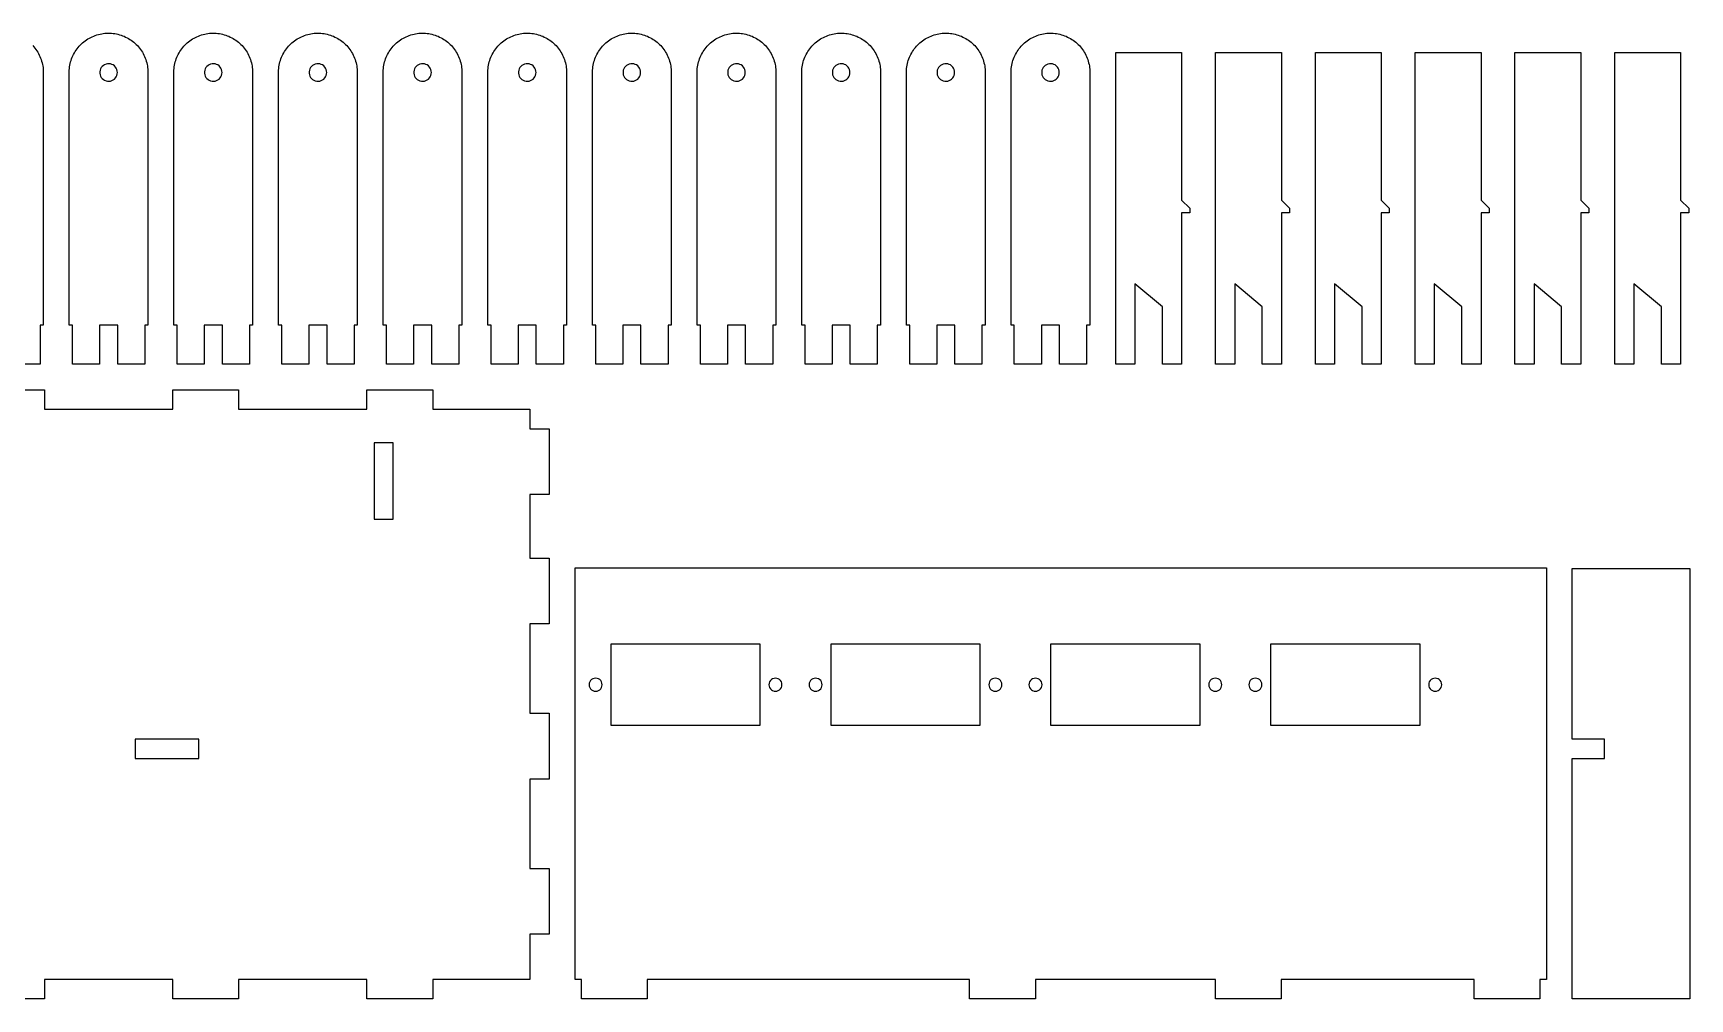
# Model space of a CAD drawing. Header units: metres. Extents: x 4 to 594, y 4 to 365.
# Drawn here: x 332.6 to 588.7, y 4 to 153.4 of the extents above; entities that cross this region are included whole.
import ezdxf

# ---------------------------------------------------------------- set-up
doc = ezdxf.new("R2010")
doc.units = ezdxf.units.M

msp = doc.modelspace()

# ---------------------------------------------------------------- linework, layer by layer
for points in [[(332.53, 151.42), (332.7, 151.23), (332.86, 151.03), (333.01, 150.83), (333.16, 150.62), (333.29, 150.41), (333.42, 150.19), (333.53, 149.96), (333.64, 149.73), (333.74, 149.5), (333.83, 149.26), (333.9, 149.02), (333.97, 148.77), (334.03, 148.53), (334.08, 148.28), (334.11, 148.03), (334.14, 147.78), (334.15, 147.52), (334.16, 147.27), (334.16, 108.18), (333.66, 108.18), (333.66, 102.18), (329.48, 102.18)], [(324.18, 98.18), (334.36, 98.18), (334.36, 95.18), (354.18, 95.18), (354.18, 98.18), (364.36, 98.18), (364.36, 95.18), (384.18, 95.18), (384.18, 98.18), (394.36, 98.18), (394.36, 95.18), (409.36, 95.18), (409.36, 92.18), (412.36, 92.18), (412.36, 82), (409.36, 82), (409.36, 72.18), (412.36, 72.18), (412.36, 62), (409.36, 62), (409.36, 48.18), (412.36, 48.18), (412.36, 38), (409.36, 38), (409.36, 24.18), (412.36, 24.18), (412.36, 14), (409.36, 14), (409.36, 7), (394.36, 7), (394.36, 4), (384.18, 4), (384.18, 7), (364.36, 7), (364.36, 4), (354.18, 4), (354.18, 7), (334.36, 7), (334.36, 4), (324.18, 4)]]:
    msp.add_lwpolyline(points)
for points in [[(338.16, 147.36), (338.16, 147.4), (338.17, 147.65), (338.19, 147.9), (338.22, 148.15), (338.27, 148.4), (338.32, 148.65), (338.38, 148.9), (338.45, 149.14), (338.54, 149.38), (338.63, 149.62), (338.73, 149.85), (338.84, 150.07), (338.97, 150.3), (339.1, 150.51), (339.24, 150.73), (339.38, 150.93), (339.54, 151.13), (339.7, 151.32), (339.88, 151.51), (340.06, 151.69), (340.24, 151.86), (340.44, 152.02), (340.64, 152.17), (340.85, 152.32), (341.06, 152.46), (341.28, 152.59), (341.5, 152.7), (341.73, 152.81), (341.96, 152.91), (342.2, 153), (342.44, 153.08), (342.68, 153.16), (342.93, 153.22), (343.18, 153.27), (343.43, 153.3), (343.68, 153.33), (343.93, 153.35), (344.19, 153.36), (344.44, 153.36), (344.69, 153.34), (344.95, 153.32), (345.2, 153.29), (345.45, 153.24), (345.69, 153.19), (345.94, 153.12), (346.18, 153.05), (346.42, 152.96), (346.65, 152.87), (346.88, 152.76), (347.11, 152.65), (347.33, 152.52), (347.55, 152.39), (347.76, 152.25), (347.96, 152.1), (348.16, 151.94), (348.35, 151.77), (348.53, 151.6), (348.71, 151.42), (348.88, 151.23), (349.04, 151.03), (349.19, 150.83), (349.34, 150.62), (349.47, 150.41), (349.6, 150.19), (349.71, 149.96), (349.82, 149.73), (349.92, 149.5), (350.01, 149.26), (350.08, 149.02), (350.15, 148.77), (350.21, 148.53), (350.26, 148.28), (350.29, 148.03), (350.32, 147.78), (350.33, 147.52), (350.34, 147.27), (350.34, 108.18), (349.84, 108.18), (349.84, 102.18), (345.66, 102.18), (345.66, 108.18), (342.84, 108.18), (342.84, 102.18), (338.66, 102.18), (338.66, 108.18), (338.16, 108.18), (338.16, 147.36), (338.16, 147.36)], [(354.34, 147.36), (354.34, 147.4), (354.35, 147.65), (354.37, 147.9), (354.4, 148.15), (354.45, 148.4), (354.5, 148.65), (354.56, 148.9), (354.63, 149.14), (354.72, 149.38), (354.81, 149.62), (354.91, 149.85), (355.02, 150.07), (355.15, 150.3), (355.28, 150.51), (355.42, 150.73), (355.56, 150.93), (355.72, 151.13), (355.88, 151.32), (356.06, 151.51), (356.24, 151.69), (356.42, 151.86), (356.62, 152.02), (356.82, 152.17), (357.03, 152.32), (357.24, 152.46), (357.46, 152.59), (357.68, 152.7), (357.91, 152.81), (358.14, 152.91), (358.38, 153), (358.62, 153.08), (358.86, 153.16), (359.11, 153.22), (359.36, 153.27), (359.61, 153.3), (359.86, 153.33), (360.11, 153.35), (360.37, 153.36), (360.62, 153.36), (360.87, 153.34), (361.13, 153.32), (361.38, 153.29), (361.63, 153.24), (361.87, 153.19), (362.12, 153.12), (362.36, 153.05), (362.6, 152.96), (362.83, 152.87), (363.06, 152.76), (363.29, 152.65), (363.51, 152.52), (363.73, 152.39), (363.94, 152.25), (364.14, 152.1), (364.34, 151.94), (364.53, 151.77), (364.71, 151.6), (364.89, 151.42), (365.06, 151.23), (365.22, 151.03), (365.37, 150.83), (365.52, 150.62), (365.65, 150.41), (365.78, 150.19), (365.89, 149.96), (366, 149.73), (366.1, 149.5), (366.19, 149.26), (366.26, 149.02), (366.33, 148.77), (366.39, 148.53), (366.44, 148.28), (366.47, 148.03), (366.5, 147.78), (366.51, 147.52), (366.52, 147.27), (366.52, 108.18), (366.02, 108.18), (366.02, 102.18), (361.84, 102.18), (361.84, 108.18), (359.02, 108.18), (359.02, 102.18), (354.84, 102.18), (354.84, 108.18), (354.34, 108.18), (354.34, 147.36), (354.34, 147.36)], [(370.52, 147.36), (370.52, 147.4), (370.53, 147.65), (370.55, 147.9), (370.58, 148.15), (370.63, 148.4), (370.68, 148.65), (370.74, 148.9), (370.81, 149.14), (370.9, 149.38), (370.99, 149.62), (371.09, 149.85), (371.2, 150.07), (371.33, 150.3), (371.46, 150.51), (371.6, 150.73), (371.74, 150.93), (371.9, 151.13), (372.06, 151.32), (372.24, 151.51), (372.42, 151.69), (372.6, 151.86), (372.8, 152.02), (373, 152.17), (373.21, 152.32), (373.42, 152.46), (373.64, 152.59), (373.86, 152.7), (374.09, 152.81), (374.32, 152.91), (374.56, 153), (374.8, 153.08), (375.04, 153.16), (375.29, 153.22), (375.54, 153.27), (375.79, 153.3), (376.04, 153.33), (376.29, 153.35), (376.55, 153.36), (376.8, 153.36), (377.05, 153.34), (377.31, 153.32), (377.56, 153.29), (377.81, 153.24), (378.05, 153.19), (378.3, 153.12), (378.54, 153.05), (378.78, 152.96), (379.01, 152.87), (379.24, 152.76), (379.47, 152.65), (379.69, 152.52), (379.91, 152.39), (380.12, 152.25), (380.32, 152.1), (380.52, 151.94), (380.71, 151.77), (380.89, 151.6), (381.07, 151.42), (381.24, 151.23), (381.4, 151.03), (381.55, 150.83), (381.7, 150.62), (381.83, 150.41), (381.96, 150.19), (382.07, 149.96), (382.18, 149.73), (382.28, 149.5), (382.37, 149.26), (382.44, 149.02), (382.51, 148.77), (382.57, 148.53), (382.62, 148.28), (382.65, 148.03), (382.68, 147.78), (382.69, 147.52), (382.7, 147.27), (382.7, 108.18), (382.2, 108.18), (382.2, 102.18), (378.02, 102.18), (378.02, 108.18), (375.2, 108.18), (375.2, 102.18), (371.02, 102.18), (371.02, 108.18), (370.52, 108.18), (370.52, 147.36), (370.52, 147.36)], [(386.7, 147.36), (386.7, 147.4), (386.71, 147.65), (386.73, 147.9), (386.76, 148.15), (386.81, 148.4), (386.86, 148.65), (386.92, 148.9), (386.99, 149.14), (387.08, 149.38), (387.17, 149.62), (387.27, 149.85), (387.38, 150.07), (387.51, 150.3), (387.64, 150.51), (387.78, 150.73), (387.92, 150.93), (388.08, 151.13), (388.24, 151.32), (388.42, 151.51), (388.6, 151.69), (388.78, 151.86), (388.98, 152.02), (389.18, 152.17), (389.39, 152.32), (389.6, 152.46), (389.82, 152.59), (390.04, 152.7), (390.27, 152.81), (390.5, 152.91), (390.74, 153), (390.98, 153.08), (391.22, 153.16), (391.47, 153.22), (391.72, 153.27), (391.97, 153.3), (392.22, 153.33), (392.47, 153.35), (392.73, 153.36), (392.98, 153.36), (393.23, 153.34), (393.49, 153.32), (393.74, 153.29), (393.99, 153.24), (394.23, 153.19), (394.48, 153.12), (394.72, 153.05), (394.96, 152.96), (395.19, 152.87), (395.42, 152.76), (395.65, 152.65), (395.87, 152.52), (396.09, 152.39), (396.3, 152.25), (396.5, 152.1), (396.7, 151.94), (396.89, 151.77), (397.07, 151.6), (397.25, 151.42), (397.42, 151.23), (397.58, 151.03), (397.73, 150.83), (397.88, 150.62), (398.01, 150.41), (398.14, 150.19), (398.25, 149.96), (398.36, 149.73), (398.46, 149.5), (398.55, 149.26), (398.62, 149.02), (398.69, 148.77), (398.75, 148.53), (398.8, 148.28), (398.83, 148.03), (398.86, 147.78), (398.87, 147.52), (398.88, 147.27), (398.88, 108.18), (398.38, 108.18), (398.38, 102.18), (394.2, 102.18), (394.2, 108.18), (391.38, 108.18), (391.38, 102.18), (387.2, 102.18), (387.2, 108.18), (386.7, 108.18), (386.7, 147.36), (386.7, 147.36)], [(402.88, 147.36), (402.88, 147.4), (402.89, 147.65), (402.91, 147.9), (402.94, 148.15), (402.99, 148.4), (403.04, 148.65), (403.1, 148.9), (403.17, 149.14), (403.26, 149.38), (403.35, 149.62), (403.45, 149.85), (403.56, 150.07), (403.69, 150.3), (403.82, 150.51), (403.96, 150.73), (404.1, 150.93), (404.26, 151.13), (404.42, 151.32), (404.6, 151.51), (404.78, 151.69), (404.96, 151.86), (405.16, 152.02), (405.36, 152.17), (405.57, 152.32), (405.78, 152.46), (406, 152.59), (406.22, 152.7), (406.45, 152.81), (406.68, 152.91), (406.92, 153), (407.16, 153.08), (407.4, 153.16), (407.65, 153.22), (407.9, 153.27), (408.15, 153.3), (408.4, 153.33), (408.65, 153.35), (408.91, 153.36), (409.16, 153.36), (409.41, 153.34), (409.67, 153.32), (409.92, 153.29), (410.17, 153.24), (410.41, 153.19), (410.66, 153.12), (410.9, 153.05), (411.14, 152.96), (411.37, 152.87), (411.6, 152.76), (411.83, 152.65), (412.05, 152.52), (412.27, 152.39), (412.48, 152.25), (412.68, 152.1), (412.88, 151.94), (413.07, 151.77), (413.25, 151.6), (413.43, 151.42), (413.6, 151.23), (413.76, 151.03), (413.91, 150.83), (414.06, 150.62), (414.19, 150.41), (414.32, 150.19), (414.43, 149.96), (414.54, 149.73), (414.64, 149.5), (414.73, 149.26), (414.8, 149.02), (414.87, 148.77), (414.93, 148.53), (414.98, 148.28), (415.01, 148.03), (415.04, 147.78), (415.05, 147.52), (415.06, 147.27), (415.06, 108.18), (414.56, 108.18), (414.56, 102.18), (410.38, 102.18), (410.38, 108.18), (407.56, 108.18), (407.56, 102.18), (403.38, 102.18), (403.38, 108.18), (402.88, 108.18), (402.88, 147.36), (402.88, 147.36)], [(419.06, 147.36), (419.06, 147.4), (419.07, 147.65), (419.09, 147.9), (419.12, 148.15), (419.17, 148.4), (419.22, 148.65), (419.28, 148.9), (419.35, 149.14), (419.44, 149.38), (419.53, 149.62), (419.63, 149.85), (419.74, 150.07), (419.87, 150.3), (420, 150.51), (420.14, 150.73), (420.28, 150.93), (420.44, 151.13), (420.6, 151.32), (420.78, 151.51), (420.96, 151.69), (421.14, 151.86), (421.34, 152.02), (421.54, 152.17), (421.75, 152.32), (421.96, 152.46), (422.18, 152.59), (422.4, 152.7), (422.63, 152.81), (422.86, 152.91), (423.1, 153), (423.34, 153.08), (423.58, 153.16), (423.83, 153.22), (424.08, 153.27), (424.33, 153.3), (424.58, 153.33), (424.83, 153.35), (425.09, 153.36), (425.34, 153.36), (425.59, 153.34), (425.85, 153.32), (426.1, 153.29), (426.35, 153.24), (426.59, 153.19), (426.84, 153.12), (427.08, 153.05), (427.32, 152.96), (427.55, 152.87), (427.78, 152.76), (428.01, 152.65), (428.23, 152.52), (428.45, 152.39), (428.66, 152.25), (428.86, 152.1), (429.06, 151.94), (429.25, 151.77), (429.43, 151.6), (429.61, 151.42), (429.78, 151.23), (429.94, 151.03), (430.09, 150.83), (430.24, 150.62), (430.37, 150.41), (430.5, 150.19), (430.61, 149.96), (430.72, 149.73), (430.82, 149.5), (430.91, 149.26), (430.98, 149.02), (431.05, 148.77), (431.11, 148.53), (431.16, 148.28), (431.19, 148.03), (431.22, 147.78), (431.23, 147.52), (431.24, 147.27), (431.24, 108.18), (430.74, 108.18), (430.74, 102.18), (426.56, 102.18), (426.56, 108.18), (423.74, 108.18), (423.74, 102.18), (419.56, 102.18), (419.56, 108.18), (419.06, 108.18), (419.06, 147.36), (419.06, 147.36)], [(435.24, 147.36), (435.24, 147.4), (435.25, 147.65), (435.27, 147.9), (435.3, 148.15), (435.35, 148.4), (435.4, 148.65), (435.46, 148.9), (435.53, 149.14), (435.62, 149.38), (435.71, 149.62), (435.81, 149.85), (435.92, 150.07), (436.05, 150.3), (436.18, 150.51), (436.32, 150.73), (436.46, 150.93), (436.62, 151.13), (436.78, 151.32), (436.96, 151.51), (437.14, 151.69), (437.32, 151.86), (437.52, 152.02), (437.72, 152.17), (437.93, 152.32), (438.14, 152.46), (438.36, 152.59), (438.58, 152.7), (438.81, 152.81), (439.04, 152.91), (439.28, 153), (439.52, 153.08), (439.76, 153.16), (440.01, 153.22), (440.26, 153.27), (440.51, 153.3), (440.76, 153.33), (441.01, 153.35), (441.27, 153.36), (441.52, 153.36), (441.77, 153.34), (442.03, 153.32), (442.28, 153.29), (442.53, 153.24), (442.77, 153.19), (443.02, 153.12), (443.26, 153.05), (443.5, 152.96), (443.73, 152.87), (443.96, 152.76), (444.19, 152.65), (444.41, 152.52), (444.63, 152.39), (444.84, 152.25), (445.04, 152.1), (445.24, 151.94), (445.43, 151.77), (445.61, 151.6), (445.79, 151.42), (445.96, 151.23), (446.12, 151.03), (446.27, 150.83), (446.42, 150.62), (446.55, 150.41), (446.68, 150.19), (446.79, 149.96), (446.9, 149.73), (447, 149.5), (447.09, 149.26), (447.16, 149.02), (447.23, 148.77), (447.29, 148.53), (447.34, 148.28), (447.37, 148.03), (447.4, 147.78), (447.41, 147.52), (447.42, 147.27), (447.42, 108.18), (446.92, 108.18), (446.92, 102.18), (442.74, 102.18), (442.74, 108.18), (439.92, 108.18), (439.92, 102.18), (435.74, 102.18), (435.74, 108.18), (435.24, 108.18), (435.24, 147.36), (435.24, 147.36)], [(451.42, 147.36), (451.42, 147.4), (451.43, 147.65), (451.45, 147.9), (451.48, 148.15), (451.53, 148.4), (451.58, 148.65), (451.64, 148.9), (451.71, 149.14), (451.8, 149.38), (451.89, 149.62), (451.99, 149.85), (452.1, 150.07), (452.23, 150.3), (452.36, 150.51), (452.5, 150.73), (452.64, 150.93), (452.8, 151.13), (452.96, 151.32), (453.14, 151.51), (453.32, 151.69), (453.5, 151.86), (453.7, 152.02), (453.9, 152.17), (454.11, 152.32), (454.32, 152.46), (454.54, 152.59), (454.76, 152.7), (454.99, 152.81), (455.22, 152.91), (455.46, 153), (455.7, 153.08), (455.94, 153.16), (456.19, 153.22), (456.44, 153.27), (456.69, 153.3), (456.94, 153.33), (457.19, 153.35), (457.45, 153.36), (457.7, 153.36), (457.95, 153.34), (458.21, 153.32), (458.46, 153.29), (458.71, 153.24), (458.95, 153.19), (459.2, 153.12), (459.44, 153.05), (459.68, 152.96), (459.91, 152.87), (460.14, 152.76), (460.37, 152.65), (460.59, 152.52), (460.81, 152.39), (461.02, 152.25), (461.22, 152.1), (461.42, 151.94), (461.61, 151.77), (461.79, 151.6), (461.97, 151.42), (462.14, 151.23), (462.3, 151.03), (462.45, 150.83), (462.6, 150.62), (462.73, 150.41), (462.86, 150.19), (462.97, 149.96), (463.08, 149.73), (463.18, 149.5), (463.27, 149.26), (463.34, 149.02), (463.41, 148.77), (463.47, 148.53), (463.52, 148.28), (463.55, 148.03), (463.58, 147.78), (463.59, 147.52), (463.6, 147.27), (463.6, 108.18), (463.1, 108.18), (463.1, 102.18), (458.92, 102.18), (458.92, 108.18), (456.1, 108.18), (456.1, 102.18), (451.92, 102.18), (451.92, 108.18), (451.42, 108.18), (451.42, 147.36), (451.42, 147.36)], [(467.6, 147.36), (467.6, 147.4), (467.61, 147.65), (467.63, 147.9), (467.66, 148.15), (467.71, 148.4), (467.76, 148.65), (467.82, 148.9), (467.89, 149.14), (467.98, 149.38), (468.07, 149.62), (468.17, 149.85), (468.28, 150.07), (468.41, 150.3), (468.54, 150.51), (468.68, 150.73), (468.82, 150.93), (468.98, 151.13), (469.14, 151.32), (469.32, 151.51), (469.5, 151.69), (469.68, 151.86), (469.88, 152.02), (470.08, 152.17), (470.29, 152.32), (470.5, 152.46), (470.72, 152.59), (470.94, 152.7), (471.17, 152.81), (471.4, 152.91), (471.64, 153), (471.88, 153.08), (472.12, 153.16), (472.37, 153.22), (472.62, 153.27), (472.87, 153.3), (473.12, 153.33), (473.37, 153.35), (473.63, 153.36), (473.88, 153.36), (474.13, 153.34), (474.39, 153.32), (474.64, 153.29), (474.89, 153.24), (475.13, 153.19), (475.38, 153.12), (475.62, 153.05), (475.86, 152.96), (476.09, 152.87), (476.32, 152.76), (476.55, 152.65), (476.77, 152.52), (476.99, 152.39), (477.2, 152.25), (477.4, 152.1), (477.6, 151.94), (477.79, 151.77), (477.97, 151.6), (478.15, 151.42), (478.32, 151.23), (478.48, 151.03), (478.63, 150.83), (478.78, 150.62), (478.91, 150.41), (479.04, 150.19), (479.15, 149.96), (479.26, 149.73), (479.36, 149.5), (479.45, 149.26), (479.52, 149.02), (479.59, 148.77), (479.65, 148.53), (479.7, 148.28), (479.73, 148.03), (479.76, 147.78), (479.77, 147.52), (479.78, 147.27), (479.78, 108.18), (479.28, 108.18), (479.28, 102.18), (475.1, 102.18), (475.1, 108.18), (472.28, 108.18), (472.28, 102.18), (468.1, 102.18), (468.1, 108.18), (467.6, 108.18), (467.6, 147.36), (467.6, 147.36)], [(483.78, 147.36), (483.78, 147.4), (483.79, 147.65), (483.81, 147.9), (483.84, 148.15), (483.89, 148.4), (483.94, 148.65), (484, 148.9), (484.07, 149.14), (484.16, 149.38), (484.25, 149.62), (484.35, 149.85), (484.46, 150.07), (484.59, 150.3), (484.72, 150.51), (484.86, 150.73), (485, 150.93), (485.16, 151.13), (485.32, 151.32), (485.5, 151.51), (485.68, 151.69), (485.86, 151.86), (486.06, 152.02), (486.26, 152.17), (486.47, 152.32), (486.68, 152.46), (486.9, 152.59), (487.12, 152.7), (487.35, 152.81), (487.58, 152.91), (487.82, 153), (488.06, 153.08), (488.3, 153.16), (488.55, 153.22), (488.8, 153.27), (489.05, 153.3), (489.3, 153.33), (489.55, 153.35), (489.81, 153.36), (490.06, 153.36), (490.31, 153.34), (490.57, 153.32), (490.82, 153.29), (491.07, 153.24), (491.31, 153.19), (491.56, 153.12), (491.8, 153.05), (492.04, 152.96), (492.27, 152.87), (492.5, 152.76), (492.73, 152.65), (492.95, 152.52), (493.17, 152.39), (493.38, 152.25), (493.58, 152.1), (493.78, 151.94), (493.97, 151.77), (494.15, 151.6), (494.33, 151.42), (494.5, 151.23), (494.66, 151.03), (494.81, 150.83), (494.96, 150.62), (495.09, 150.41), (495.22, 150.19), (495.33, 149.96), (495.44, 149.73), (495.54, 149.5), (495.63, 149.26), (495.7, 149.02), (495.77, 148.77), (495.83, 148.53), (495.88, 148.28), (495.91, 148.03), (495.94, 147.78), (495.95, 147.52), (495.96, 147.27), (495.96, 108.18), (495.46, 108.18), (495.46, 102.18), (491.28, 102.18), (491.28, 108.18), (488.46, 108.18), (488.46, 102.18), (484.28, 102.18), (484.28, 108.18), (483.78, 108.18), (483.78, 147.36), (483.78, 147.36)], [(344.08, 145.92), (344.31, 145.91), (344.54, 145.94), (344.76, 146.01), (344.96, 146.11), (345.15, 146.25), (345.31, 146.42), (345.44, 146.61), (345.53, 146.82), (345.59, 147.04), (345.61, 147.27), (345.59, 147.5), (345.53, 147.72), (345.44, 147.93), (345.31, 148.12), (345.15, 148.29), (344.96, 148.43), (344.76, 148.53), (344.54, 148.6), (344.31, 148.63), (344.08, 148.62), (343.85, 148.57), (343.64, 148.48), (343.44, 148.36), (343.27, 148.21), (343.12, 148.03), (343.01, 147.83), (342.93, 147.61), (342.9, 147.39), (342.9, 147.15), (342.93, 146.93), (343.01, 146.71), (343.12, 146.51), (343.27, 146.33), (343.44, 146.18), (343.64, 146.06), (343.85, 145.97), (344.08, 145.92)], [(360.26, 145.92), (360.49, 145.91), (360.72, 145.94), (360.94, 146.01), (361.14, 146.11), (361.33, 146.25), (361.49, 146.42), (361.62, 146.61), (361.71, 146.82), (361.77, 147.04), (361.79, 147.27), (361.77, 147.5), (361.71, 147.72), (361.62, 147.93), (361.49, 148.12), (361.33, 148.29), (361.14, 148.43), (360.94, 148.53), (360.72, 148.6), (360.49, 148.63), (360.26, 148.62), (360.03, 148.57), (359.82, 148.48), (359.62, 148.36), (359.45, 148.21), (359.3, 148.03), (359.19, 147.83), (359.11, 147.61), (359.08, 147.39), (359.08, 147.15), (359.11, 146.93), (359.19, 146.71), (359.3, 146.51), (359.45, 146.33), (359.62, 146.18), (359.82, 146.06), (360.03, 145.97), (360.26, 145.92)], [(376.44, 145.92), (376.67, 145.91), (376.9, 145.94), (377.12, 146.01), (377.32, 146.11), (377.51, 146.25), (377.67, 146.42), (377.8, 146.61), (377.89, 146.82), (377.95, 147.04), (377.97, 147.27), (377.95, 147.5), (377.89, 147.72), (377.8, 147.93), (377.67, 148.12), (377.51, 148.29), (377.32, 148.43), (377.12, 148.53), (376.9, 148.6), (376.67, 148.63), (376.44, 148.62), (376.21, 148.57), (376, 148.48), (375.8, 148.36), (375.63, 148.21), (375.48, 148.03), (375.37, 147.83), (375.29, 147.61), (375.26, 147.39), (375.26, 147.15), (375.29, 146.93), (375.37, 146.71), (375.48, 146.51), (375.63, 146.33), (375.8, 146.18), (376, 146.06), (376.21, 145.97), (376.44, 145.92)], [(392.62, 145.92), (392.85, 145.91), (393.08, 145.94), (393.3, 146.01), (393.5, 146.11), (393.69, 146.25), (393.85, 146.42), (393.98, 146.61), (394.07, 146.82), (394.13, 147.04), (394.15, 147.27), (394.13, 147.5), (394.07, 147.72), (393.98, 147.93), (393.85, 148.12), (393.69, 148.29), (393.5, 148.43), (393.3, 148.53), (393.08, 148.6), (392.85, 148.63), (392.62, 148.62), (392.39, 148.57), (392.18, 148.48), (391.98, 148.36), (391.81, 148.21), (391.66, 148.03), (391.55, 147.83), (391.47, 147.61), (391.44, 147.39), (391.44, 147.15), (391.47, 146.93), (391.55, 146.71), (391.66, 146.51), (391.81, 146.33), (391.98, 146.18), (392.18, 146.06), (392.39, 145.97), (392.62, 145.92)], [(408.8, 145.92), (409.03, 145.91), (409.26, 145.94), (409.48, 146.01), (409.68, 146.11), (409.87, 146.25), (410.03, 146.42), (410.16, 146.61), (410.25, 146.82), (410.31, 147.04), (410.33, 147.27), (410.31, 147.5), (410.25, 147.72), (410.16, 147.93), (410.03, 148.12), (409.87, 148.29), (409.68, 148.43), (409.48, 148.53), (409.26, 148.6), (409.03, 148.63), (408.8, 148.62), (408.57, 148.57), (408.36, 148.48), (408.16, 148.36), (407.99, 148.21), (407.84, 148.03), (407.73, 147.83), (407.65, 147.61), (407.62, 147.39), (407.62, 147.15), (407.65, 146.93), (407.73, 146.71), (407.84, 146.51), (407.99, 146.33), (408.16, 146.18), (408.36, 146.06), (408.57, 145.97), (408.8, 145.92)], [(424.98, 145.92), (425.21, 145.91), (425.44, 145.94), (425.66, 146.01), (425.86, 146.11), (426.05, 146.25), (426.21, 146.42), (426.34, 146.61), (426.43, 146.82), (426.49, 147.04), (426.51, 147.27), (426.49, 147.5), (426.43, 147.72), (426.34, 147.93), (426.21, 148.12), (426.05, 148.29), (425.86, 148.43), (425.66, 148.53), (425.44, 148.6), (425.21, 148.63), (424.98, 148.62), (424.75, 148.57), (424.54, 148.48), (424.34, 148.36), (424.17, 148.21), (424.02, 148.03), (423.91, 147.83), (423.83, 147.61), (423.8, 147.39), (423.8, 147.15), (423.83, 146.93), (423.91, 146.71), (424.02, 146.51), (424.17, 146.33), (424.34, 146.18), (424.54, 146.06), (424.75, 145.97), (424.98, 145.92)], [(441.16, 145.92), (441.39, 145.91), (441.62, 145.94), (441.84, 146.01), (442.04, 146.11), (442.23, 146.25), (442.39, 146.42), (442.52, 146.61), (442.61, 146.82), (442.67, 147.04), (442.69, 147.27), (442.67, 147.5), (442.61, 147.72), (442.52, 147.93), (442.39, 148.12), (442.23, 148.29), (442.04, 148.43), (441.84, 148.53), (441.62, 148.6), (441.39, 148.63), (441.16, 148.62), (440.93, 148.57), (440.72, 148.48), (440.52, 148.36), (440.35, 148.21), (440.2, 148.03), (440.09, 147.83), (440.01, 147.61), (439.98, 147.39), (439.98, 147.15), (440.01, 146.93), (440.09, 146.71), (440.2, 146.51), (440.35, 146.33), (440.52, 146.18), (440.72, 146.06), (440.93, 145.97), (441.16, 145.92)], [(457.34, 145.92), (457.57, 145.91), (457.8, 145.94), (458.02, 146.01), (458.22, 146.11), (458.41, 146.25), (458.57, 146.42), (458.7, 146.61), (458.79, 146.82), (458.85, 147.04), (458.87, 147.27), (458.85, 147.5), (458.79, 147.72), (458.7, 147.93), (458.57, 148.12), (458.41, 148.29), (458.22, 148.43), (458.02, 148.53), (457.8, 148.6), (457.57, 148.63), (457.34, 148.62), (457.11, 148.57), (456.9, 148.48), (456.7, 148.36), (456.53, 148.21), (456.38, 148.03), (456.27, 147.83), (456.19, 147.61), (456.16, 147.39), (456.16, 147.15), (456.19, 146.93), (456.27, 146.71), (456.38, 146.51), (456.53, 146.33), (456.7, 146.18), (456.9, 146.06), (457.11, 145.97), (457.34, 145.92)], [(473.52, 145.92), (473.75, 145.91), (473.98, 145.94), (474.2, 146.01), (474.4, 146.11), (474.59, 146.25), (474.75, 146.42), (474.88, 146.61), (474.97, 146.82), (475.03, 147.04), (475.05, 147.27), (475.03, 147.5), (474.97, 147.72), (474.88, 147.93), (474.75, 148.12), (474.59, 148.29), (474.4, 148.43), (474.2, 148.53), (473.98, 148.6), (473.75, 148.63), (473.52, 148.62), (473.29, 148.57), (473.08, 148.48), (472.88, 148.36), (472.71, 148.21), (472.56, 148.03), (472.45, 147.83), (472.37, 147.61), (472.34, 147.39), (472.34, 147.15), (472.37, 146.93), (472.45, 146.71), (472.56, 146.51), (472.71, 146.33), (472.88, 146.18), (473.08, 146.06), (473.29, 145.97), (473.52, 145.92)], [(489.7, 145.92), (489.93, 145.91), (490.16, 145.94), (490.38, 146.01), (490.58, 146.11), (490.77, 146.25), (490.93, 146.42), (491.06, 146.61), (491.15, 146.82), (491.21, 147.04), (491.23, 147.27), (491.21, 147.5), (491.15, 147.72), (491.06, 147.93), (490.93, 148.12), (490.77, 148.29), (490.58, 148.43), (490.38, 148.53), (490.16, 148.6), (489.93, 148.63), (489.7, 148.62), (489.47, 148.57), (489.26, 148.48), (489.06, 148.36), (488.89, 148.21), (488.74, 148.03), (488.63, 147.83), (488.55, 147.61), (488.52, 147.39), (488.52, 147.15), (488.55, 146.93), (488.63, 146.71), (488.74, 146.51), (488.89, 146.33), (489.06, 146.18), (489.26, 146.06), (489.47, 145.97), (489.7, 145.92)], [(510.14, 125.58), (510.14, 102.18), (507.18, 102.18), (507.18, 111.01), (502.92, 114.59), (502.92, 102.18), (499.96, 102.18), (499.96, 150.36), (510.14, 150.36), (510.14, 127.5), (511.39, 126.31), (511.39, 125.58), (510.14, 125.58)], [(525.57, 125.58), (525.57, 102.18), (522.61, 102.18), (522.61, 111.01), (518.35, 114.59), (518.35, 102.18), (515.39, 102.18), (515.39, 150.36), (525.57, 150.36), (525.57, 127.5), (526.82, 126.31), (526.82, 125.58), (525.57, 125.58)], [(541, 125.58), (541, 102.18), (538.04, 102.18), (538.04, 111.01), (533.78, 114.59), (533.78, 102.18), (530.82, 102.18), (530.82, 150.36), (541, 150.36), (541, 127.5), (542.25, 126.31), (542.25, 125.58), (541, 125.58)], [(556.43, 125.58), (556.43, 102.18), (553.47, 102.18), (553.47, 111.01), (549.21, 114.59), (549.21, 102.18), (546.25, 102.18), (546.25, 150.36), (556.43, 150.36), (556.43, 127.5), (557.68, 126.31), (557.68, 125.58), (556.43, 125.58)], [(571.86, 125.58), (571.86, 102.18), (568.9, 102.18), (568.9, 111.01), (564.64, 114.59), (564.64, 102.18), (561.68, 102.18), (561.68, 150.36), (571.86, 150.36), (571.86, 127.5), (573.11, 126.31), (573.11, 125.58), (571.86, 125.58)], [(587.29, 125.58), (587.29, 102.18), (584.33, 102.18), (584.33, 111.01), (580.07, 114.59), (580.07, 102.18), (577.11, 102.18), (577.11, 150.36), (587.29, 150.36), (587.29, 127.5), (588.54, 126.31), (588.54, 125.58), (587.29, 125.58)], [(385.29, 90), (385.29, 78.18), (388.25, 78.18), (388.25, 90), (385.29, 90)], [(427.54, 7), (427.54, 4), (417.36, 4), (417.36, 7), (416.36, 7), (416.36, 70.68), (566.54, 70.68), (566.54, 7), (565.54, 7), (565.54, 4), (555.36, 4), (555.36, 7), (525.54, 7), (525.54, 4), (515.36, 4), (515.36, 7), (487.54, 7), (487.54, 4), (477.36, 4), (477.36, 7), (427.54, 7)], [(575.54, 44.15), (570.54, 44.15), (570.54, 70.58), (588.72, 70.58), (588.72, 4), (570.54, 4), (570.54, 41.18), (575.54, 41.18), (575.54, 44.15)], [(421.89, 46.33), (445.01, 46.33), (445.01, 58.85), (421.89, 58.85), (421.89, 46.33)], [(455.89, 46.33), (479.01, 46.33), (479.01, 58.85), (455.89, 58.85), (455.89, 46.33)], [(489.89, 46.33), (513.01, 46.33), (513.01, 58.85), (489.89, 58.85), (489.89, 46.33)], [(523.89, 46.33), (547.01, 46.33), (547.01, 58.85), (523.89, 58.85), (523.89, 46.33)], [(419.33, 51.61), (419.55, 51.58), (419.77, 51.61), (419.99, 51.68), (420.18, 51.8), (420.34, 51.96), (420.46, 52.15), (420.53, 52.37), (420.56, 52.59), (420.53, 52.81), (420.46, 53.03), (420.34, 53.22), (420.18, 53.38), (419.99, 53.5), (419.77, 53.57), (419.55, 53.6), (419.33, 53.57), (419.11, 53.5), (418.92, 53.38), (418.76, 53.22), (418.64, 53.03), (418.57, 52.81), (418.54, 52.59), (418.57, 52.37), (418.64, 52.15), (418.76, 51.96), (418.92, 51.8), (419.11, 51.68), (419.33, 51.61)], [(447.13, 51.61), (447.35, 51.58), (447.57, 51.61), (447.79, 51.68), (447.98, 51.8), (448.14, 51.96), (448.26, 52.15), (448.33, 52.37), (448.36, 52.59), (448.33, 52.81), (448.26, 53.03), (448.14, 53.22), (447.98, 53.38), (447.79, 53.5), (447.57, 53.57), (447.35, 53.6), (447.13, 53.57), (446.91, 53.5), (446.72, 53.38), (446.56, 53.22), (446.44, 53.03), (446.37, 52.81), (446.34, 52.59), (446.37, 52.37), (446.44, 52.15), (446.56, 51.96), (446.72, 51.8), (446.91, 51.68), (447.13, 51.61)], [(453.33, 51.61), (453.55, 51.58), (453.77, 51.61), (453.99, 51.68), (454.18, 51.8), (454.34, 51.96), (454.46, 52.15), (454.53, 52.37), (454.56, 52.59), (454.53, 52.81), (454.46, 53.03), (454.34, 53.22), (454.18, 53.38), (453.99, 53.5), (453.77, 53.57), (453.55, 53.6), (453.33, 53.57), (453.11, 53.5), (452.92, 53.38), (452.76, 53.22), (452.64, 53.03), (452.57, 52.81), (452.54, 52.59), (452.57, 52.37), (452.64, 52.15), (452.76, 51.96), (452.92, 51.8), (453.11, 51.68), (453.33, 51.61)], [(481.13, 51.61), (481.35, 51.58), (481.57, 51.61), (481.79, 51.68), (481.98, 51.8), (482.14, 51.96), (482.26, 52.15), (482.33, 52.37), (482.36, 52.59), (482.33, 52.81), (482.26, 53.03), (482.14, 53.22), (481.98, 53.38), (481.79, 53.5), (481.57, 53.57), (481.35, 53.6), (481.13, 53.57), (480.91, 53.5), (480.72, 53.38), (480.56, 53.22), (480.44, 53.03), (480.37, 52.81), (480.34, 52.59), (480.37, 52.37), (480.44, 52.15), (480.56, 51.96), (480.72, 51.8), (480.91, 51.68), (481.13, 51.61)], [(487.33, 51.61), (487.55, 51.58), (487.77, 51.61), (487.99, 51.68), (488.18, 51.8), (488.34, 51.96), (488.46, 52.15), (488.53, 52.37), (488.56, 52.59), (488.53, 52.81), (488.46, 53.03), (488.34, 53.22), (488.18, 53.38), (487.99, 53.5), (487.77, 53.57), (487.55, 53.6), (487.33, 53.57), (487.11, 53.5), (486.92, 53.38), (486.76, 53.22), (486.64, 53.03), (486.57, 52.81), (486.54, 52.59), (486.57, 52.37), (486.64, 52.15), (486.76, 51.96), (486.92, 51.8), (487.11, 51.68), (487.33, 51.61)], [(515.13, 51.61), (515.35, 51.58), (515.57, 51.61), (515.79, 51.68), (515.98, 51.8), (516.14, 51.96), (516.26, 52.15), (516.33, 52.37), (516.36, 52.59), (516.33, 52.81), (516.26, 53.03), (516.14, 53.22), (515.98, 53.38), (515.79, 53.5), (515.57, 53.57), (515.35, 53.6), (515.13, 53.57), (514.91, 53.5), (514.72, 53.38), (514.56, 53.22), (514.44, 53.03), (514.37, 52.81), (514.34, 52.59), (514.37, 52.37), (514.44, 52.15), (514.56, 51.96), (514.72, 51.8), (514.91, 51.68), (515.13, 51.61)], [(521.33, 51.61), (521.55, 51.58), (521.77, 51.61), (521.99, 51.68), (522.18, 51.8), (522.34, 51.96), (522.46, 52.15), (522.53, 52.37), (522.56, 52.59), (522.53, 52.81), (522.46, 53.03), (522.34, 53.22), (522.18, 53.38), (521.99, 53.5), (521.77, 53.57), (521.55, 53.6), (521.33, 53.57), (521.11, 53.5), (520.92, 53.38), (520.76, 53.22), (520.64, 53.03), (520.57, 52.81), (520.54, 52.59), (520.57, 52.37), (520.64, 52.15), (520.76, 51.96), (520.92, 51.8), (521.11, 51.68), (521.33, 51.61)], [(549.13, 51.61), (549.35, 51.58), (549.57, 51.61), (549.79, 51.68), (549.98, 51.8), (550.14, 51.96), (550.26, 52.15), (550.33, 52.37), (550.36, 52.59), (550.33, 52.81), (550.26, 53.03), (550.14, 53.22), (549.98, 53.38), (549.79, 53.5), (549.57, 53.57), (549.35, 53.6), (549.13, 53.57), (548.91, 53.5), (548.72, 53.38), (548.56, 53.22), (548.44, 53.03), (548.37, 52.81), (548.34, 52.59), (548.37, 52.37), (548.44, 52.15), (548.56, 51.96), (548.72, 51.8), (548.91, 51.68), (549.13, 51.61)], [(348.36, 44.15), (348.36, 41.18), (358.18, 41.18), (358.18, 44.15), (348.36, 44.15)]]:
    msp.add_lwpolyline(points, close=True)

doc.saveas('drawing.dxf')
